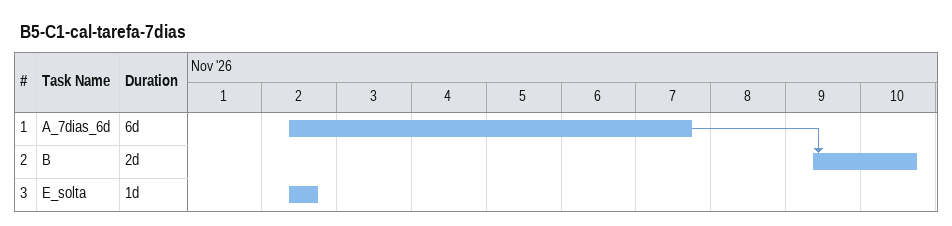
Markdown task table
B5-C1-cal-tarefa-7dias

| ID | Task | Duration | Start | Finish | Predecessors |
|---|---|---|---|---|---|
| 1 | A_7dias_6d | 6d | 2026-11-02 | 2026-11-07 |  |
| 2 | B | 2d | 2026-11-09 | 2026-11-10 | 1 |
| 3 | E_solta | 1d | 2026-11-02 | 2026-11-02 |  |
